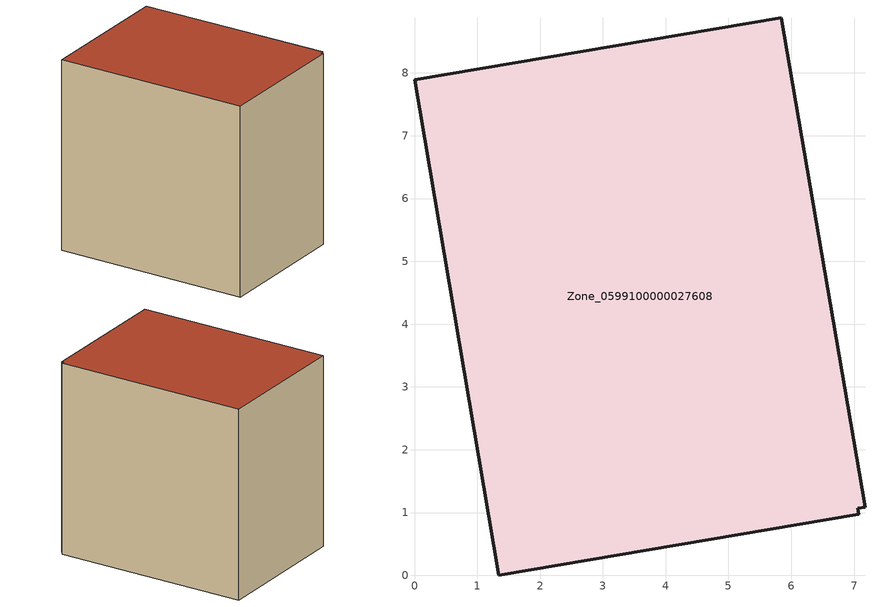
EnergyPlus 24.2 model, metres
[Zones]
Zone_0599100000027608
 floor ground (C_G): 7.17,1.09 7.06,1.07 7.08,0.97 1.34,0 0,7.89 5.84,8.88 z0
 wall outside (C_F): 7.17,1.09 5.84,8.88 0,7.89 1.34,0 7.08,0.97 7.06,1.07 7.17,1.09 z0:7.88
 roof outside (C_R): 7.06,1.07 7.17,1.09 5.84,8.88 0,7.89 1.34,0 7.08,0.97 z7.88
[BUILDING]
Pand.0599100000027608: North Axis=0; Terrain=City; Loads Convergence Tolerance Value=0.04; Temperature Convergence Tolerance Value=0.4; Solar Distribution=FullExterior; Maximum Number of Warmup Days=25; Minimum Number of Warmup Days=1
[Site:Location]
Rotterdam.The.Hague.AP_ZH_NLD Design_Conditions: Latitude=51.96; Longitude=4.45; Time Zone=1; Elevation=-4.5
[SITE:GROUNDTEMPERATURE:BUILDINGSURFACE]
18, 18, 18, 18, 18, 18, 18, 18, 18, 18, 18, 18
[MATERIAL] Thermal Absorptance=0.9; Solar Absorptance=0.7; Visible Absorptance=0.7
Name | Roughness | Thickness | Conductivity | Density | Specific Heat
G.TI.1946 | MediumSmooth | 0.15 | 1 | 540 | 1210
F.TI.1946 | Rough | 0.3 | 0.857143 | 1920 | 840
R.TI.1946 | MediumRough | 0.2 | 0.1 | 1500 | 1000
[CONSTRUCTION]
C_G: G.TI.1946
C_F: F.TI.1946
C_R: R.TI.1946
[ZONE]
Zone_0599100000027608: Type=1; Multiplier=1; Ceiling Height=Autocalculate; Volume=Autocalculate; Floor Area=autocalculate; Part of Total Floor Area=Yes
[ZONEINFILTRATION:DESIGNFLOWRATE]
Infil_Zone_0599100000027608: Zone or ZoneList or Space or SpaceList=Zone_0599100000027608; Schedule=AlwaysOn; Design Flow Rate Calculation Method=Flow/Area; Flow Rate per Floor Area=0.003; Constant Term Coefficient=1; Temperature Term Coefficient=0; Velocity Term Coefficient=0; Velocity Squared Term Coefficient=0
[HVACTEMPLATE:ZONE:IDEALLOADSAIRSYSTEM]
Zone_0599100000027608: Maximum Heating Supply Air Temperature=50; Minimum Cooling Supply Air Temperature=13; Maximum Heating Supply Air Humidity Ratio=0.0156; Minimum Cooling Supply Air Humidity Ratio=0.0077; Heating Limit=NoLimit; Cooling Limit=NoLimit; Dehumidification Control Type=ConstantSensibleHeatRatio; Cooling Sensible Heat Ratio=0.7; Dehumidification Setpoint=60; Humidification Control Type=None; Humidification Setpoint=30; Outdoor Air Method=None; Outdoor Air Flow Rate per Person=0.00944; Outdoor Air Flow Rate per Zone Floor Area=0; Outdoor Air Flow Rate per Zone=0; Demand Controlled Ventilation Type=None; Outdoor Air Economizer Type=NoEconomizer; Heat Recovery Type=None; Sensible Heat Recovery Effectiveness=0.7; Latent Heat Recovery Effectiveness=0.65
[ZONECONTROL:THERMOSTAT]
ThermostatControl_Zone_0599100000027608: Zone or ZoneList=Zone_0599100000027608; Control Type Schedule=DualSetpointControlType; Control 1=Thermostat_Zone_0599100000027608; Temperature Difference Between Cutout And Setpoint=0
[THERMOSTATSETPOINT:DUALSETPOINT]
Thermostat_Zone_0599100000027608: Heating Setpoint Temperature Schedule=HeatingSetpoint_Zone_0599100000027608; Cooling Setpoint Temperature Schedule=CoolingSetpoint_Zone_0599100000027608
[SCHEDULE:COMPACT]
HeatingSetpoint_Zone_0599100000027608: Through: 12/31, For: AllDays, Until: 24:00, 21
CoolingSetpoint_Zone_0599100000027608: Through: 12/31, For: AllDays, Until: 24:00, 24
DualSetpointControlType: Through: 12/31, For: AllDays, Until: 24:00, 4
AlwaysOn: Through: 12/31, For: AllDays, Until: 24:00, 1
